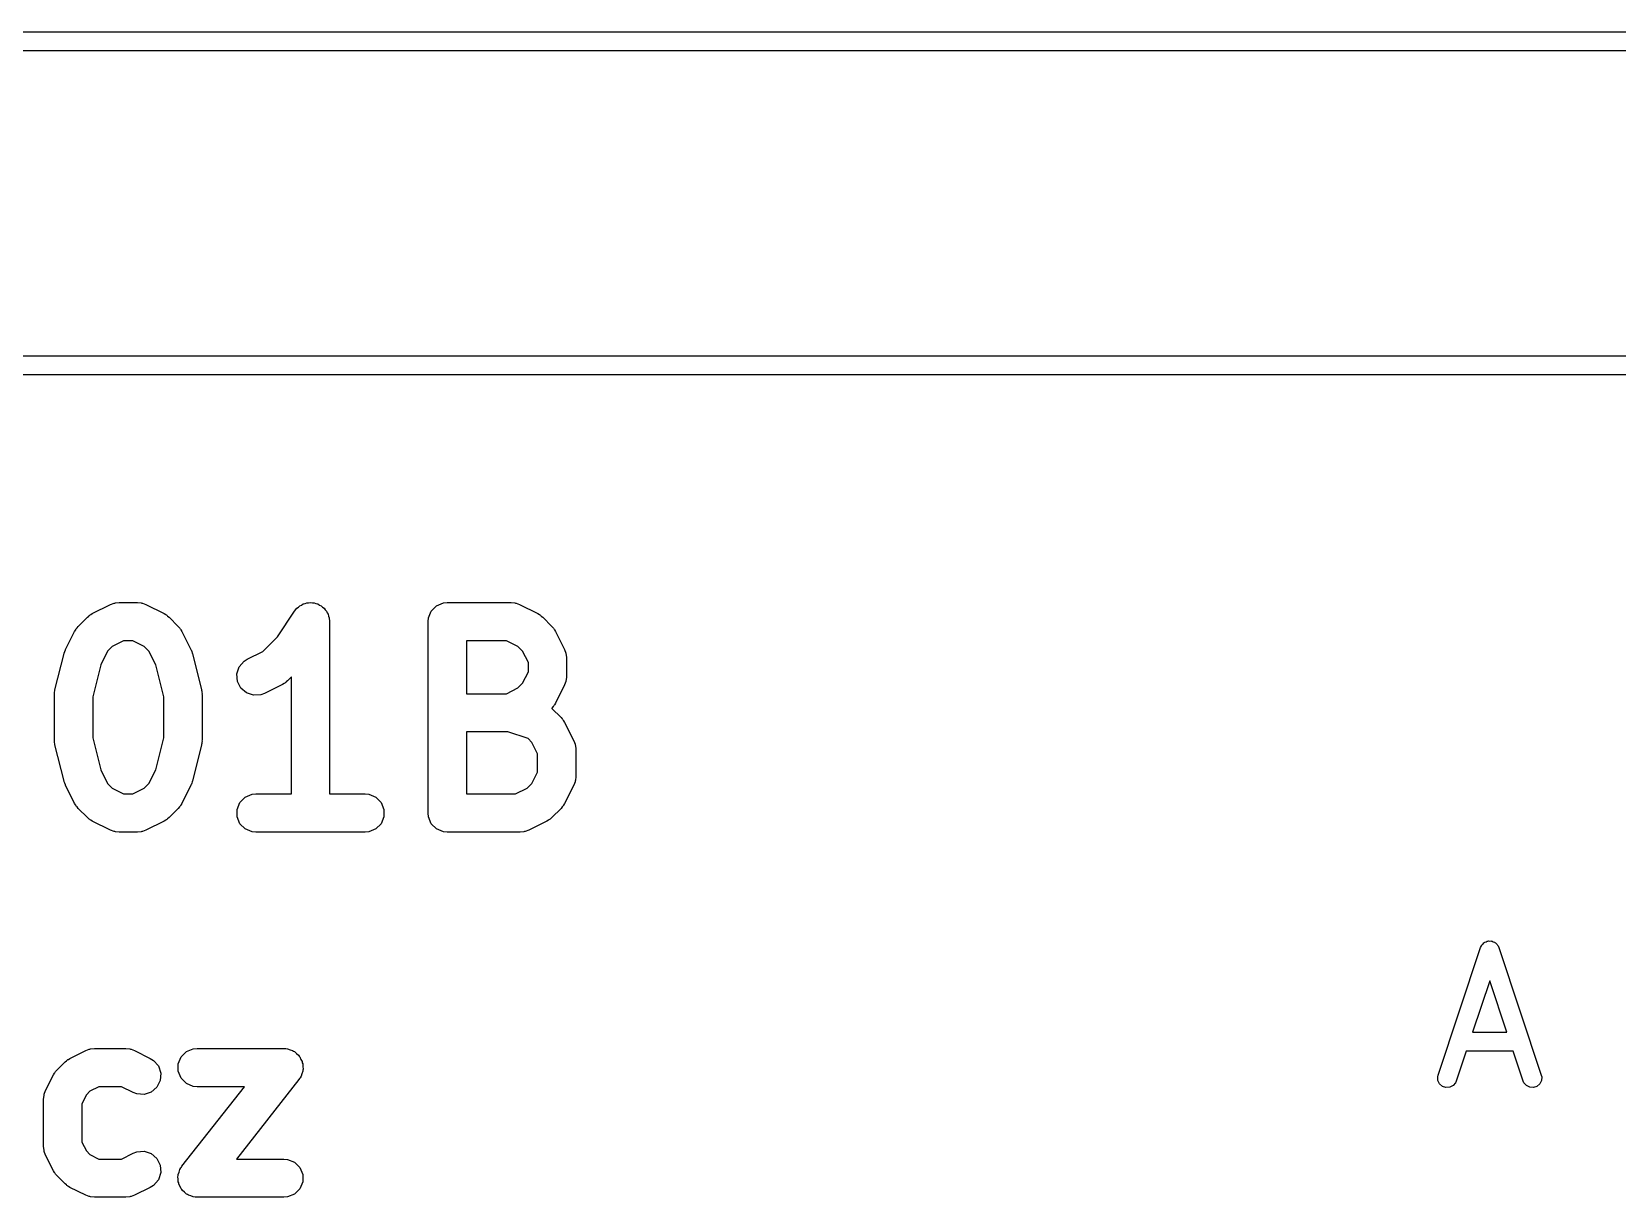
# Model space of a CAD drawing. Extents: x -0.08 to 2.08, y -0.05 to 2.57.
# Drawn here: x 0.5107 to 1, y 0.028 to 0.3876 of the extents above; entities that cross this region are included whole.
import ezdxf

# ---------------------------------------------------------------- set-up
doc = ezdxf.new("R2010")
doc.units = 0
doc.header["$MEASUREMENT"] = 0
doc.layers.add('BLACK', color=7, linetype='CONTINUOUS')

msp = doc.modelspace()

# ---------------------------------------------------------------- linework, layer by layer
at = {"layer": 'BLACK', "linetype": 'CONTINUOUS'}
for p, q in [((0, 0.3876), (2, 0.3876)), ((1.99705, 0.38169), (0.00295, 0.38169)), ((0.00295, 0.2876), (1.99705, 0.2876)), ((2, 0.28169), (0, 0.28169)), ((0.52945, 0.20805), (0.53508, 0.21086)), ((0.53508, 0.21086), (0.53616, 0.21127)), ((0.53616, 0.21127), (0.53637, 0.21129)), ((0.53637, 0.21129), (0.53657, 0.21137)), ((0.53657, 0.21137), (0.53772, 0.21148)), ((0.53772, 0.21148), (0.54334, 0.21148)), ((0.54334, 0.21148), (0.5445, 0.21137)), ((0.5445, 0.21137), (0.54469, 0.21129)), ((0.54469, 0.21129), (0.5449, 0.21127)), ((0.5449, 0.21127), (0.54599, 0.21086)), ((0.54599, 0.21086), (0.55161, 0.20805)), ((0.59308, 0.21007), (0.59349, 0.21049)), ((0.59349, 0.21049), (0.59403, 0.21071)), ((0.59403, 0.21071), (0.59451, 0.21103)), ((0.59451, 0.21103), (0.59508, 0.21115)), ((0.59508, 0.21115), (0.59562, 0.21137)), ((0.59562, 0.21137), (0.5962, 0.21137)), ((0.5962, 0.21137), (0.59677, 0.21148)), ((0.59677, 0.21148), (0.59734, 0.21137)), ((0.59734, 0.21137), (0.59793, 0.21137)), ((0.59793, 0.21137), (0.59846, 0.21115)), ((0.59846, 0.21115), (0.59903, 0.21104)), ((0.59903, 0.21104), (0.59952, 0.21071)), ((0.59952, 0.21071), (0.60006, 0.21049)), ((0.60006, 0.21049), (0.60046, 0.21008)), ((0.63405, 0.20886), (0.63568, 0.21049)), ((0.63568, 0.21049), (0.6378, 0.21137)), ((0.6378, 0.21137), (0.63896, 0.21148)), ((0.63896, 0.21148), (0.65864, 0.21148)), ((0.65864, 0.21148), (0.65979, 0.21137)), ((0.65979, 0.21137), (0.65999, 0.21129)), ((0.65999, 0.21129), (0.6602, 0.21127)), ((0.6602, 0.21127), (0.66128, 0.21086)), ((0.66128, 0.21086), (0.66691, 0.20805)), ((0.52511, 0.20413), (0.52792, 0.20694)), ((0.52792, 0.20694), (0.52837, 0.20731)), ((0.52837, 0.20731), (0.52847, 0.20743)), ((0.52847, 0.20743), (0.52865, 0.20754)), ((0.52865, 0.20754), (0.52881, 0.20768)), ((0.52881, 0.20768), (0.52896, 0.20774)), ((0.52896, 0.20774), (0.52945, 0.20805)), ((0.55161, 0.20805), (0.55211, 0.20774)), ((0.55211, 0.20774), (0.55225, 0.20768)), ((0.55225, 0.20768), (0.55241, 0.20754)), ((0.55241, 0.20754), (0.55259, 0.20743)), ((0.55259, 0.20743), (0.55269, 0.20731)), ((0.55269, 0.20731), (0.55314, 0.20694)), ((0.55314, 0.20694), (0.55596, 0.20413)), ((0.58656, 0.2009), (0.59186, 0.20885)), ((0.59186, 0.20885), (0.59186, 0.20886)), ((0.59186, 0.20886), (0.59186, 0.20886)), ((0.59186, 0.20886), (0.59187, 0.20886)), ((0.59187, 0.20886), (0.59259, 0.20975)), ((0.59259, 0.20975), (0.59308, 0.21007)), ((0.60046, 0.21008), (0.60095, 0.20976)), ((0.60095, 0.20976), (0.60127, 0.20927)), ((0.60127, 0.20927), (0.60169, 0.20886)), ((0.60169, 0.20886), (0.60191, 0.20832)), ((0.60191, 0.20832), (0.60223, 0.20784)), ((0.60223, 0.20784), (0.60234, 0.20727)), ((0.60234, 0.20727), (0.60257, 0.20673)), ((0.60257, 0.20673), (0.60268, 0.20559)), ((0.60268, 0.20559), (0.60268, 0.20558)), ((0.60268, 0.20558), (0.60268, 0.20558)), ((0.60268, 0.20558), (0.60268, 0.20558)), ((0.60268, 0.20558), (0.60268, 0.15243)), ((0.63305, 0.20558), (0.63317, 0.20673)), ((0.63305, 0.14652), (0.63305, 0.20558)), ((0.63317, 0.20673), (0.63405, 0.20886)), ((0.66691, 0.20805), (0.6674, 0.20774)), ((0.6674, 0.20774), (0.66755, 0.20768)), ((0.66755, 0.20768), (0.66771, 0.20754)), ((0.66771, 0.20754), (0.66789, 0.20743)), ((0.66789, 0.20743), (0.66799, 0.20731)), ((0.66799, 0.20731), (0.66844, 0.20694)), ((0.66844, 0.20694), (0.67125, 0.20413)), ((0.52119, 0.19697), (0.524, 0.20259)), ((0.524, 0.20259), (0.52431, 0.20309)), ((0.52431, 0.20309), (0.52437, 0.20323)), ((0.52437, 0.20323), (0.52451, 0.2034)), ((0.52451, 0.2034), (0.52462, 0.20357)), ((0.52462, 0.20357), (0.52474, 0.20368)), ((0.52474, 0.20368), (0.52511, 0.20413)), ((0.55596, 0.20413), (0.55633, 0.20368)), ((0.55633, 0.20368), (0.55645, 0.20357)), ((0.55645, 0.20357), (0.55656, 0.2034)), ((0.55656, 0.2034), (0.55669, 0.20323)), ((0.55669, 0.20323), (0.55675, 0.20309)), ((0.55675, 0.20309), (0.55706, 0.20259)), ((0.55706, 0.20259), (0.55987, 0.19697)), ((0.58203, 0.19637), (0.58656, 0.2009)), ((0.67125, 0.20413), (0.67163, 0.20368)), ((0.67163, 0.20368), (0.67174, 0.20357)), ((0.67174, 0.20357), (0.67186, 0.2034)), ((0.67186, 0.2034), (0.67199, 0.20323)), ((0.67199, 0.20323), (0.67205, 0.20309)), ((0.67205, 0.20309), (0.67236, 0.20259)), ((0.67236, 0.20259), (0.67517, 0.19697)), ((0.51793, 0.18451), (0.52074, 0.19576)), ((0.52074, 0.19576), (0.52077, 0.19585)), ((0.52077, 0.19585), (0.52078, 0.19589)), ((0.52078, 0.19589), (0.52096, 0.19637)), ((0.52096, 0.19637), (0.52113, 0.19685)), ((0.52113, 0.19685), (0.52116, 0.19689)), ((0.52116, 0.19689), (0.52119, 0.19697)), ((0.53414, 0.19646), (0.53204, 0.19227)), ((0.53559, 0.19791), (0.53414, 0.19646)), ((0.53911, 0.19967), (0.53559, 0.19791)), ((0.54195, 0.19967), (0.53911, 0.19967)), ((0.54547, 0.19791), (0.54195, 0.19967)), ((0.54693, 0.19646), (0.54547, 0.19791)), ((0.54902, 0.19227), (0.54693, 0.19646)), ((0.55987, 0.19697), (0.55991, 0.19689)), ((0.55991, 0.19689), (0.55993, 0.19685)), ((0.55993, 0.19685), (0.56011, 0.19637)), ((0.56011, 0.19637), (0.56029, 0.19589)), ((0.56029, 0.19589), (0.56029, 0.19585)), ((0.56029, 0.19585), (0.56032, 0.19576)), ((0.56032, 0.19576), (0.56313, 0.18451)), ((0.57726, 0.19399), (0.58203, 0.19637)), ((0.65725, 0.19967), (0.64486, 0.19967)), ((0.64486, 0.19967), (0.64486, 0.18336)), ((0.66077, 0.19791), (0.65725, 0.19967)), ((0.66223, 0.19646), (0.66077, 0.19791)), ((0.66399, 0.19293), (0.66223, 0.19646)), ((0.67517, 0.19697), (0.67559, 0.19589)), ((0.67559, 0.19589), (0.6756, 0.19568)), ((0.53204, 0.19227), (0.52956, 0.18235)), ((0.5515, 0.18235), (0.54902, 0.19227)), ((0.57404, 0.18944), (0.57477, 0.19163)), ((0.57477, 0.19163), (0.57628, 0.19337)), ((0.57628, 0.19337), (0.57726, 0.19399)), ((0.66399, 0.1901), (0.66399, 0.19293)), ((0.6756, 0.19568), (0.67568, 0.19548)), ((0.67568, 0.19548), (0.6758, 0.19433)), ((0.6758, 0.19433), (0.6758, 0.1887)), ((0.57421, 0.18714), (0.57404, 0.18944)), ((0.57524, 0.18508), (0.57421, 0.18714)), ((0.58817, 0.18623), (0.58254, 0.18342)), ((0.58866, 0.18655), (0.58817, 0.18623)), ((0.58881, 0.18661), (0.58866, 0.18655)), ((0.58897, 0.18674), (0.58881, 0.18661)), ((0.58915, 0.18685), (0.58897, 0.18674)), ((0.58925, 0.18697), (0.58915, 0.18685)), ((0.5897, 0.18734), (0.58925, 0.18697)), ((0.59087, 0.18851), (0.5897, 0.18734)), ((0.59087, 0.15243), (0.59087, 0.18851)), ((0.66077, 0.18512), (0.66223, 0.18658)), ((0.66223, 0.18658), (0.66399, 0.1901)), ((0.67517, 0.18606), (0.67236, 0.18044)), ((0.67559, 0.18714), (0.67517, 0.18606)), ((0.6756, 0.18736), (0.67559, 0.18714)), ((0.67568, 0.18755), (0.6756, 0.18736)), ((0.6758, 0.1887), (0.67568, 0.18755)), ((0.51775, 0.18308), (0.51777, 0.18328)), ((0.51775, 0.16902), (0.51775, 0.18308)), ((0.51776, 0.18337), (0.51782, 0.1838)), ((0.51777, 0.18328), (0.51776, 0.18337)), ((0.51782, 0.1838), (0.51787, 0.18423)), ((0.51787, 0.18423), (0.5179, 0.18431)), ((0.5179, 0.18431), (0.51793, 0.18451)), ((0.52956, 0.18235), (0.52956, 0.16975)), ((0.5515, 0.16975), (0.5515, 0.18235)), ((0.56313, 0.18451), (0.56316, 0.18431)), ((0.56316, 0.18431), (0.5632, 0.18423)), ((0.5632, 0.18423), (0.56324, 0.1838)), ((0.56324, 0.1838), (0.5633, 0.18337)), ((0.5633, 0.18337), (0.56329, 0.18328)), ((0.56329, 0.18328), (0.56331, 0.18308)), ((0.56331, 0.18308), (0.56331, 0.16902)), ((0.57698, 0.18357), (0.57524, 0.18508)), ((0.57916, 0.18285), (0.57698, 0.18357)), ((0.58146, 0.18301), (0.57916, 0.18285)), ((0.58254, 0.18342), (0.58146, 0.18301)), ((0.64486, 0.18336), (0.65725, 0.18336)), ((0.65725, 0.18336), (0.66077, 0.18512)), ((0.67125, 0.1789), (0.67121, 0.17886)), ((0.67121, 0.17886), (0.67125, 0.17882)), ((0.67163, 0.17936), (0.67125, 0.1789)), ((0.67125, 0.17882), (0.67407, 0.17601)), ((0.67174, 0.17946), (0.67163, 0.17936)), ((0.67186, 0.17964), (0.67174, 0.17946)), ((0.67199, 0.1798), (0.67186, 0.17964)), ((0.67205, 0.17994), (0.67199, 0.1798)), ((0.67236, 0.18044), (0.67205, 0.17994)), ((0.65768, 0.17155), (0.64486, 0.17155)), ((0.64486, 0.17155), (0.64486, 0.15243)), ((0.66389, 0.16948), (0.65768, 0.17155)), ((0.67407, 0.17601), (0.67444, 0.17555)), ((0.67444, 0.17555), (0.67456, 0.17545)), ((0.67456, 0.17545), (0.67467, 0.17528)), ((0.67467, 0.17528), (0.6748, 0.17511)), ((0.6748, 0.17511), (0.67486, 0.17497)), ((0.67486, 0.17497), (0.67517, 0.17447)), ((0.67517, 0.17447), (0.67798, 0.16885)), ((0.51777, 0.16882), (0.51775, 0.16902)), ((0.51776, 0.16873), (0.51777, 0.16882)), ((0.51782, 0.1683), (0.51776, 0.16873)), ((0.51787, 0.16787), (0.51782, 0.1683)), ((0.5179, 0.16779), (0.51787, 0.16787)), ((0.51793, 0.16759), (0.5179, 0.16779)), ((0.52074, 0.15634), (0.51793, 0.16759)), ((0.52956, 0.16975), (0.53204, 0.15983)), ((0.54902, 0.15983), (0.5515, 0.16975)), ((0.56313, 0.16759), (0.56032, 0.15634)), ((0.56316, 0.16779), (0.56313, 0.16759)), ((0.5632, 0.16787), (0.56316, 0.16779)), ((0.56324, 0.1683), (0.5632, 0.16787)), ((0.5633, 0.16873), (0.56324, 0.1683)), ((0.56331, 0.16902), (0.56329, 0.16882)), ((0.56329, 0.16882), (0.5633, 0.16873)), ((0.66504, 0.16833), (0.66389, 0.16948)), ((0.6668, 0.16481), (0.66504, 0.16833)), ((0.67798, 0.16885), (0.6784, 0.16777)), ((0.6784, 0.16777), (0.67841, 0.16756)), ((0.67841, 0.16756), (0.67849, 0.16736)), ((0.67849, 0.16736), (0.67861, 0.16621)), ((0.6668, 0.15917), (0.6668, 0.16481)), ((0.67861, 0.16621), (0.67861, 0.15777)), ((0.53204, 0.15983), (0.53414, 0.15565)), ((0.54693, 0.15565), (0.54902, 0.15983)), ((0.66504, 0.15565), (0.6668, 0.15917)), ((0.67849, 0.15662), (0.67841, 0.15642)), ((0.67861, 0.15777), (0.67849, 0.15662)), ((0.52077, 0.15625), (0.52074, 0.15634)), ((0.52078, 0.15621), (0.52077, 0.15625)), ((0.52096, 0.15573), (0.52078, 0.15621)), ((0.52113, 0.15525), (0.52096, 0.15573)), ((0.52116, 0.15521), (0.52113, 0.15525)), ((0.52119, 0.15513), (0.52116, 0.15521)), ((0.524, 0.14951), (0.52119, 0.15513)), ((0.53414, 0.15565), (0.53559, 0.15419)), ((0.53559, 0.15419), (0.53911, 0.15243)), ((0.53911, 0.15243), (0.54195, 0.15243)), ((0.54195, 0.15243), (0.54547, 0.15419)), ((0.54547, 0.15419), (0.54693, 0.15565)), ((0.55987, 0.15513), (0.55706, 0.14951)), ((0.55991, 0.15521), (0.55987, 0.15513)), ((0.55993, 0.15525), (0.55991, 0.15521)), ((0.56011, 0.15573), (0.55993, 0.15525)), ((0.56029, 0.15621), (0.56011, 0.15573)), ((0.56032, 0.15634), (0.56029, 0.15625)), ((0.56029, 0.15625), (0.56029, 0.15621)), ((0.57662, 0.15143), (0.57875, 0.15231)), ((0.57875, 0.15231), (0.5799, 0.15243)), ((0.5799, 0.15243), (0.59087, 0.15243)), ((0.60268, 0.15243), (0.61365, 0.15243)), ((0.61365, 0.15243), (0.6148, 0.15231)), ((0.6148, 0.15231), (0.61693, 0.15143)), ((0.64486, 0.15243), (0.66006, 0.15243)), ((0.66006, 0.15243), (0.66358, 0.15419)), ((0.66358, 0.15419), (0.66504, 0.15565)), ((0.67798, 0.15513), (0.67517, 0.14951)), ((0.6784, 0.15621), (0.67798, 0.15513)), ((0.67841, 0.15642), (0.6784, 0.15621)), ((0.52431, 0.14901), (0.524, 0.14951)), ((0.52437, 0.14887), (0.52431, 0.14901)), ((0.52451, 0.1487), (0.52437, 0.14887)), ((0.52462, 0.14853), (0.52451, 0.1487)), ((0.52474, 0.14842), (0.52462, 0.14853)), ((0.52511, 0.14797), (0.52474, 0.14842)), ((0.52792, 0.14516), (0.52511, 0.14797)), ((0.55596, 0.14797), (0.55314, 0.14516)), ((0.55633, 0.14842), (0.55596, 0.14797)), ((0.55645, 0.14853), (0.55633, 0.14842)), ((0.55656, 0.1487), (0.55645, 0.14853)), ((0.55669, 0.14887), (0.55656, 0.1487)), ((0.55675, 0.14901), (0.55669, 0.14887)), ((0.55706, 0.14951), (0.55675, 0.14901)), ((0.57411, 0.14767), (0.57499, 0.1498)), ((0.57411, 0.14537), (0.57411, 0.14767)), ((0.57499, 0.1498), (0.57662, 0.15143)), ((0.61693, 0.15143), (0.61856, 0.1498)), ((0.61856, 0.1498), (0.61944, 0.14767)), ((0.61944, 0.14767), (0.61944, 0.14537)), ((0.67407, 0.14797), (0.67125, 0.14516)), ((0.67444, 0.14842), (0.67407, 0.14797)), ((0.67456, 0.14853), (0.67444, 0.14842)), ((0.67467, 0.1487), (0.67456, 0.14853)), ((0.6748, 0.14887), (0.67467, 0.1487)), ((0.67486, 0.14901), (0.6748, 0.14887)), ((0.67517, 0.14951), (0.67486, 0.14901)), ((0.52837, 0.14479), (0.52792, 0.14516)), ((0.52847, 0.14467), (0.52837, 0.14479)), ((0.52865, 0.14456), (0.52847, 0.14467)), ((0.52881, 0.14442), (0.52865, 0.14456)), ((0.52896, 0.14436), (0.52881, 0.14442)), ((0.52945, 0.14405), (0.52896, 0.14436)), ((0.53508, 0.14124), (0.52945, 0.14405)), ((0.55161, 0.14405), (0.54599, 0.14124)), ((0.55211, 0.14436), (0.55161, 0.14405)), ((0.55225, 0.14442), (0.55211, 0.14436)), ((0.55241, 0.14456), (0.55225, 0.14442)), ((0.55259, 0.14467), (0.55241, 0.14456)), ((0.55269, 0.14479), (0.55259, 0.14467)), ((0.55314, 0.14516), (0.55269, 0.14479)), ((0.57499, 0.14324), (0.57411, 0.14537)), ((0.57662, 0.14161), (0.57499, 0.14324)), ((0.61856, 0.14324), (0.61693, 0.14161)), ((0.61944, 0.14537), (0.61856, 0.14324)), ((0.63317, 0.14537), (0.63305, 0.14652)), ((0.63405, 0.14324), (0.63317, 0.14537)), ((0.63568, 0.14161), (0.63405, 0.14324)), ((0.66972, 0.14405), (0.6641, 0.14124)), ((0.67022, 0.14436), (0.66972, 0.14405)), ((0.67036, 0.14442), (0.67022, 0.14436)), ((0.67052, 0.14456), (0.67036, 0.14442)), ((0.6707, 0.14467), (0.67052, 0.14456)), ((0.6708, 0.14479), (0.6707, 0.14467)), ((0.67125, 0.14516), (0.6708, 0.14479)), ((0.53616, 0.14083), (0.53508, 0.14124)), ((0.53637, 0.14081), (0.53616, 0.14083)), ((0.53657, 0.14073), (0.53637, 0.14081)), ((0.53772, 0.14062), (0.53657, 0.14073)), ((0.54334, 0.14062), (0.53772, 0.14062)), ((0.5445, 0.14073), (0.54334, 0.14062)), ((0.54469, 0.14081), (0.5445, 0.14073)), ((0.5449, 0.14083), (0.54469, 0.14081)), ((0.54599, 0.14124), (0.5449, 0.14083)), ((0.57875, 0.14073), (0.57662, 0.14161)), ((0.5799, 0.14062), (0.57875, 0.14073)), ((0.61365, 0.14062), (0.5799, 0.14062)), ((0.6148, 0.14073), (0.61365, 0.14062)), ((0.61693, 0.14161), (0.6148, 0.14073)), ((0.6378, 0.14073), (0.63568, 0.14161)), ((0.63896, 0.14062), (0.6378, 0.14073)), ((0.66145, 0.14062), (0.63896, 0.14062)), ((0.66261, 0.14073), (0.66145, 0.14062)), ((0.6628, 0.14081), (0.66261, 0.14073)), ((0.66301, 0.14083), (0.6628, 0.14081)), ((0.6641, 0.14124), (0.66301, 0.14083)), ((0.94471, 0.0657), (0.95783, 0.10507)), ((0.95783, 0.10507), (0.95806, 0.1056)), ((0.95806, 0.1056), (0.9582, 0.10576)), ((0.9582, 0.10576), (0.9583, 0.10595)), ((0.9583, 0.10595), (0.95858, 0.10619)), ((0.95858, 0.10619), (0.95882, 0.10647)), ((0.95882, 0.10647), (0.95901, 0.10657)), ((0.95901, 0.10657), (0.95917, 0.10671)), ((0.95917, 0.10671), (0.95952, 0.10682)), ((0.95952, 0.10682), (0.95985, 0.10699)), ((0.95985, 0.10699), (0.96006, 0.107)), ((0.96006, 0.107), (0.96026, 0.10707)), ((0.96026, 0.10707), (0.96063, 0.10704)), ((0.96063, 0.10704), (0.961, 0.10707)), ((0.961, 0.10707), (0.9612, 0.107)), ((0.9612, 0.107), (0.96141, 0.10699)), ((0.96141, 0.10699), (0.96174, 0.10682)), ((0.96174, 0.10682), (0.96209, 0.10671)), ((0.96209, 0.10671), (0.96225, 0.10657)), ((0.96225, 0.10657), (0.96244, 0.10647)), ((0.96244, 0.10647), (0.96268, 0.10619)), ((0.96268, 0.10619), (0.96296, 0.10595)), ((0.96296, 0.10595), (0.96306, 0.10576)), ((0.96306, 0.10576), (0.9632, 0.1056)), ((0.9632, 0.1056), (0.96343, 0.10507)), ((0.96343, 0.10507), (0.97655, 0.0657)), ((0.96063, 0.0948), (0.95535, 0.07897)), ((0.96591, 0.07897), (0.96063, 0.0948)), ((0.95535, 0.07897), (0.96591, 0.07897)), ((0.52744, 0.07329), (0.52852, 0.0737)), ((0.52852, 0.0737), (0.52873, 0.07372)), ((0.52873, 0.07372), (0.52893, 0.0738)), ((0.52893, 0.0738), (0.53008, 0.07391)), ((0.53008, 0.07391), (0.53983, 0.07391)), ((0.53983, 0.07391), (0.54098, 0.0738)), ((0.54098, 0.0738), (0.54118, 0.07372)), ((0.54118, 0.07372), (0.54139, 0.0737)), ((0.54139, 0.0737), (0.54247, 0.07329)), ((0.55848, 0.07292), (0.56061, 0.0738)), ((0.56061, 0.0738), (0.56176, 0.07391)), ((0.56176, 0.07391), (0.58857, 0.07391)), ((0.58857, 0.07391), (0.5889, 0.07388)), ((0.5889, 0.07388), (0.58903, 0.07389)), ((0.58903, 0.07389), (0.58918, 0.07385)), ((0.58918, 0.07385), (0.58972, 0.0738)), ((0.58972, 0.0738), (0.59047, 0.07349)), ((0.59047, 0.07349), (0.59125, 0.07327)), ((0.51859, 0.06731), (0.52103, 0.06974)), ((0.52103, 0.06974), (0.52148, 0.07012)), ((0.52148, 0.07012), (0.52158, 0.07023)), ((0.52158, 0.07023), (0.52176, 0.07035)), ((0.52176, 0.07035), (0.52192, 0.07048)), ((0.52192, 0.07048), (0.52207, 0.07054)), ((0.52207, 0.07054), (0.52256, 0.07085)), ((0.52256, 0.07085), (0.52744, 0.07329)), ((0.54247, 0.07329), (0.54734, 0.07085)), ((0.54734, 0.07085), (0.54832, 0.07023)), ((0.54832, 0.07023), (0.54983, 0.06849)), ((0.55597, 0.06916), (0.55685, 0.07129)), ((0.55597, 0.06685), (0.55597, 0.06916)), ((0.55685, 0.07129), (0.55848, 0.07292)), ((0.59125, 0.07327), (0.59153, 0.07305)), ((0.59153, 0.07305), (0.59185, 0.07292)), ((0.59185, 0.07292), (0.59242, 0.07235)), ((0.59242, 0.07235), (0.59306, 0.07185)), ((0.59306, 0.07185), (0.59323, 0.07154)), ((0.59323, 0.07154), (0.59348, 0.07129)), ((0.59348, 0.07129), (0.59379, 0.07054)), ((0.59379, 0.07054), (0.59419, 0.06984)), ((0.59419, 0.06984), (0.59423, 0.06949)), ((0.59423, 0.06949), (0.59436, 0.06916)), ((0.59436, 0.06916), (0.59436, 0.06835)), ((0.95338, 0.07307), (0.95031, 0.06384)), ((0.96788, 0.07307), (0.95338, 0.07307)), ((0.97095, 0.06384), (0.96788, 0.07307)), ((0.51505, 0.0609), (0.51749, 0.06577)), ((0.51749, 0.06577), (0.5178, 0.06627)), ((0.5178, 0.06627), (0.51786, 0.06641)), ((0.51786, 0.06641), (0.51799, 0.06657)), ((0.51799, 0.06657), (0.5181, 0.06675)), ((0.5181, 0.06675), (0.51822, 0.06685)), ((0.51822, 0.06685), (0.51859, 0.06731)), ((0.5504, 0.06401), (0.54937, 0.06195)), ((0.54983, 0.06849), (0.55056, 0.06631)), ((0.55056, 0.06631), (0.5504, 0.06401)), ((0.55685, 0.06472), (0.55597, 0.06685)), ((0.55848, 0.06309), (0.55685, 0.06472)), ((0.59322, 0.06436), (0.57391, 0.03979)), ((0.59339, 0.06464), (0.59322, 0.06436)), ((0.59348, 0.06472), (0.59339, 0.06464)), ((0.59354, 0.06487), (0.59348, 0.06472)), ((0.59384, 0.06533), (0.59354, 0.06487)), ((0.59406, 0.06611), (0.59384, 0.06533)), ((0.59436, 0.06685), (0.59406, 0.06611)), ((0.59436, 0.06835), (0.59446, 0.06755)), ((0.59446, 0.06755), (0.59436, 0.06721)), ((0.59436, 0.06721), (0.59436, 0.06685)), ((0.94458, 0.06514), (0.94471, 0.0657)), ((0.94466, 0.06399), (0.94458, 0.06514)), ((0.94517, 0.06296), (0.94466, 0.06399)), ((0.95031, 0.06384), (0.95007, 0.06331)), ((0.97119, 0.06331), (0.97095, 0.06384)), ((0.9766, 0.06399), (0.97609, 0.06296)), ((0.97655, 0.0657), (0.97668, 0.06514)), ((0.97668, 0.06514), (0.9766, 0.06399)), ((0.51443, 0.05826), (0.51454, 0.05941)), ((0.51454, 0.05941), (0.51462, 0.0596)), ((0.51462, 0.0596), (0.51464, 0.05982)), ((0.51464, 0.05982), (0.51505, 0.0609)), ((0.52762, 0.05963), (0.52624, 0.05686)), ((0.5287, 0.06071), (0.52762, 0.05963)), ((0.53147, 0.0621), (0.5287, 0.06071)), ((0.53843, 0.0621), (0.53147, 0.0621)), ((0.54206, 0.06029), (0.53843, 0.0621)), ((0.54314, 0.05987), (0.54206, 0.06029)), ((0.54544, 0.05971), (0.54314, 0.05987)), ((0.54763, 0.06044), (0.54544, 0.05971)), ((0.54937, 0.06195), (0.54763, 0.06044)), ((0.55712, 0.03753), (0.57642, 0.0621)), ((0.56061, 0.06221), (0.55848, 0.06309)), ((0.56176, 0.0621), (0.56061, 0.06221)), ((0.57642, 0.0621), (0.56176, 0.0621)), ((0.94604, 0.06221), (0.94517, 0.06296)), ((0.94714, 0.06184), (0.94604, 0.06221)), ((0.94829, 0.06192), (0.94714, 0.06184)), ((0.94932, 0.06244), (0.94829, 0.06192)), ((0.95007, 0.06331), (0.94932, 0.06244)), ((0.97194, 0.06244), (0.97119, 0.06331)), ((0.97297, 0.06192), (0.97194, 0.06244)), ((0.97412, 0.06184), (0.97297, 0.06192)), ((0.97522, 0.06221), (0.97412, 0.06184)), ((0.97609, 0.06296), (0.97522, 0.06221)), ((0.51443, 0.04363), (0.51443, 0.05826)), ((0.52624, 0.05686), (0.52624, 0.04503)), ((0.52624, 0.04503), (0.52762, 0.04226)), ((0.51454, 0.04248), (0.51443, 0.04363)), ((0.51462, 0.04228), (0.51454, 0.04248)), ((0.51464, 0.04207), (0.51462, 0.04228)), ((0.51505, 0.04099), (0.51464, 0.04207)), ((0.51749, 0.03612), (0.51505, 0.04099)), ((0.52762, 0.04226), (0.5287, 0.04117)), ((0.5287, 0.04117), (0.53147, 0.03979)), ((0.53147, 0.03979), (0.53843, 0.03979)), ((0.53843, 0.03979), (0.54206, 0.0416)), ((0.54206, 0.0416), (0.54314, 0.04202)), ((0.54314, 0.04202), (0.54544, 0.04218)), ((0.54544, 0.04218), (0.54763, 0.04145)), ((0.54763, 0.04145), (0.54937, 0.03994)), ((0.54937, 0.03994), (0.5504, 0.03788)), ((0.57391, 0.03979), (0.58857, 0.03979)), ((0.58857, 0.03979), (0.58972, 0.03968)), ((0.58972, 0.03968), (0.59185, 0.03879)), ((0.5178, 0.03562), (0.51749, 0.03612)), ((0.51786, 0.03548), (0.5178, 0.03562)), ((0.51799, 0.03532), (0.51786, 0.03548)), ((0.5181, 0.03514), (0.51799, 0.03532)), ((0.51822, 0.03504), (0.5181, 0.03514)), ((0.51859, 0.03458), (0.51822, 0.03504)), ((0.52103, 0.03215), (0.51859, 0.03458)), ((0.55056, 0.03558), (0.54983, 0.0334)), ((0.5504, 0.03788), (0.55056, 0.03558)), ((0.55588, 0.03434), (0.55597, 0.03468)), ((0.55597, 0.03354), (0.55588, 0.03434)), ((0.55597, 0.03504), (0.55628, 0.03578)), ((0.55597, 0.03468), (0.55597, 0.03504)), ((0.55628, 0.03578), (0.5565, 0.03656)), ((0.5565, 0.03656), (0.55679, 0.03702)), ((0.55679, 0.03702), (0.55685, 0.03717)), ((0.55685, 0.03717), (0.55694, 0.03725)), ((0.55694, 0.03725), (0.55712, 0.03753)), ((0.59185, 0.03879), (0.59348, 0.03717)), ((0.59348, 0.03717), (0.59436, 0.03504)), ((0.59436, 0.03504), (0.59436, 0.03273)), ((0.52148, 0.03177), (0.52103, 0.03215)), ((0.52158, 0.03166), (0.52148, 0.03177)), ((0.52176, 0.03154), (0.52158, 0.03166)), ((0.52192, 0.03141), (0.52176, 0.03154)), ((0.52207, 0.03135), (0.52192, 0.03141)), ((0.52256, 0.03104), (0.52207, 0.03135)), ((0.52744, 0.0286), (0.52256, 0.03104)), ((0.54734, 0.03104), (0.54247, 0.0286)), ((0.54832, 0.03166), (0.54734, 0.03104)), ((0.54983, 0.0334), (0.54832, 0.03166)), ((0.55597, 0.03273), (0.55597, 0.03354)), ((0.55611, 0.0324), (0.55597, 0.03273)), ((0.55615, 0.03205), (0.55611, 0.0324)), ((0.55655, 0.03135), (0.55615, 0.03205)), ((0.55685, 0.0306), (0.55655, 0.03135)), ((0.5571, 0.03035), (0.55685, 0.0306)), ((0.55728, 0.03004), (0.5571, 0.03035)), ((0.55791, 0.02954), (0.55728, 0.03004)), ((0.55848, 0.02897), (0.55791, 0.02954)), ((0.59348, 0.0306), (0.59185, 0.02897)), ((0.59436, 0.03273), (0.59348, 0.0306)), ((0.52852, 0.02819), (0.52744, 0.0286)), ((0.52873, 0.02817), (0.52852, 0.02819)), ((0.52893, 0.02809), (0.52873, 0.02817)), ((0.53008, 0.02798), (0.52893, 0.02809)), ((0.53983, 0.02798), (0.53008, 0.02798)), ((0.54098, 0.02809), (0.53983, 0.02798)), ((0.54118, 0.02817), (0.54098, 0.02809)), ((0.54139, 0.02819), (0.54118, 0.02817)), ((0.54247, 0.0286), (0.54139, 0.02819)), ((0.55881, 0.02884), (0.55848, 0.02897)), ((0.55909, 0.02862), (0.55881, 0.02884)), ((0.55987, 0.0284), (0.55909, 0.02862)), ((0.56061, 0.02809), (0.55987, 0.0284)), ((0.56116, 0.02804), (0.56061, 0.02809)), ((0.56131, 0.028), (0.56116, 0.02804)), ((0.56143, 0.02801), (0.56131, 0.028)), ((0.56176, 0.02798), (0.56143, 0.02801)), ((0.58857, 0.02798), (0.56176, 0.02798)), ((0.58972, 0.02809), (0.58857, 0.02798)), ((0.59185, 0.02897), (0.58972, 0.02809))]:
    msp.add_line(p, q, dxfattribs=at)

doc.saveas('drawing.dxf')
